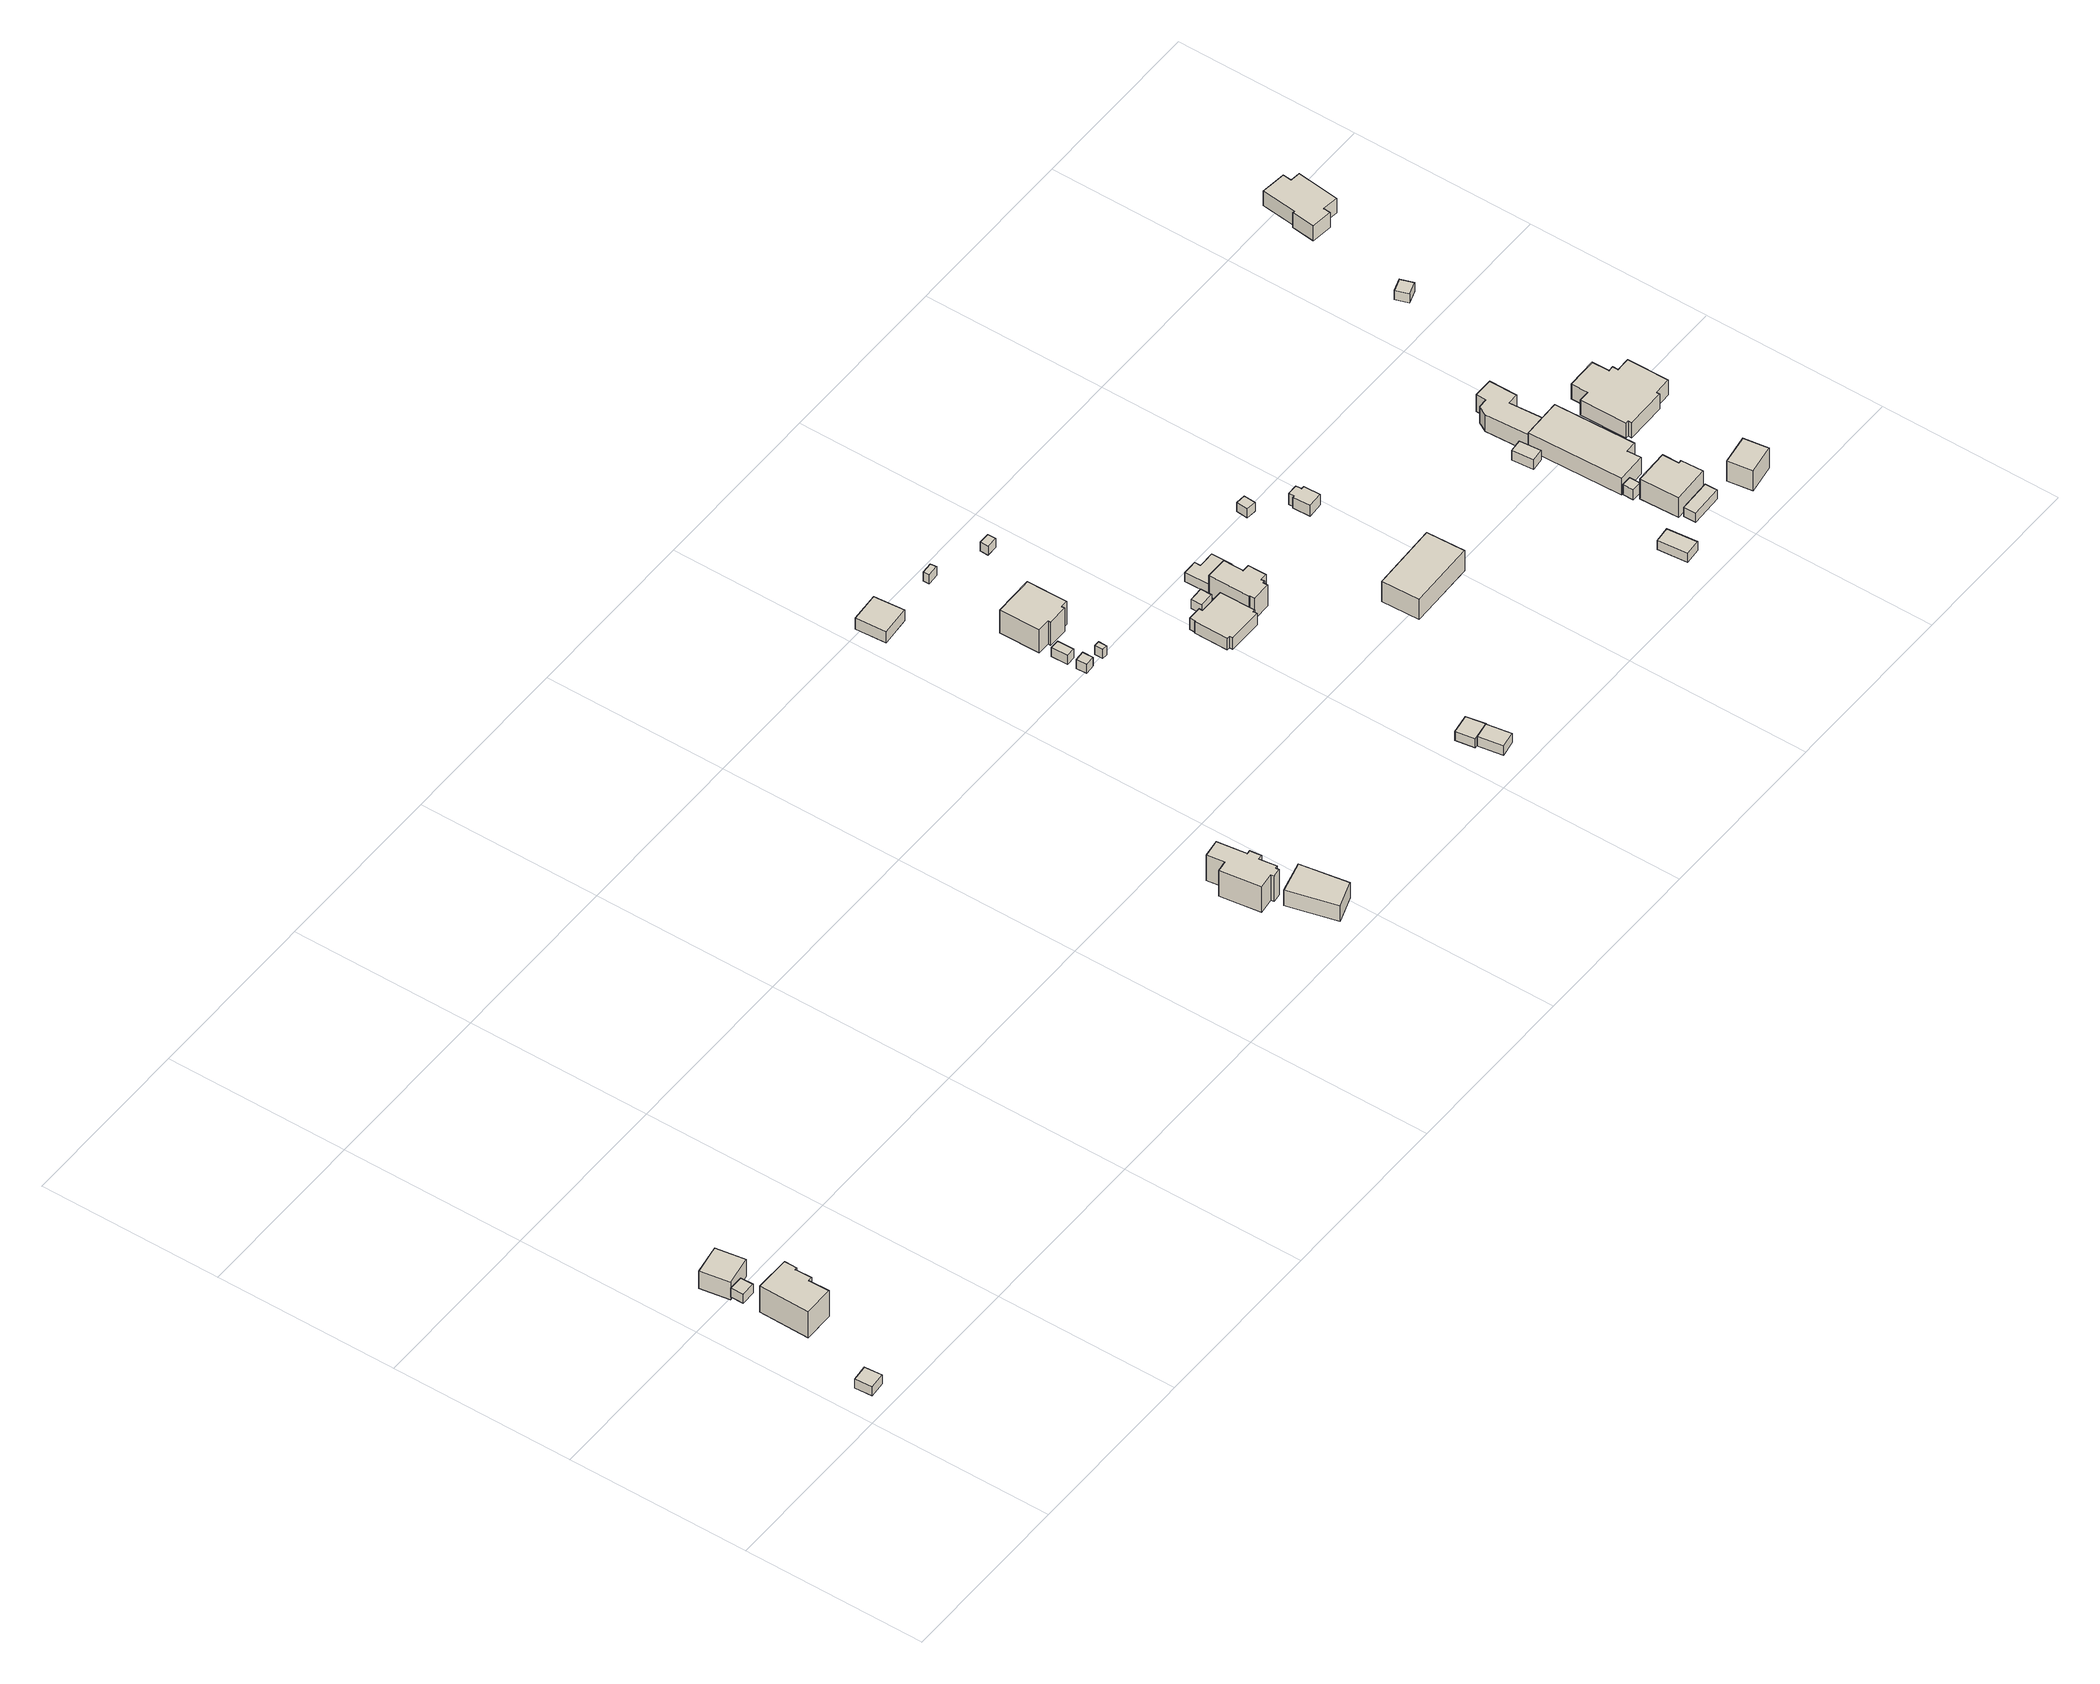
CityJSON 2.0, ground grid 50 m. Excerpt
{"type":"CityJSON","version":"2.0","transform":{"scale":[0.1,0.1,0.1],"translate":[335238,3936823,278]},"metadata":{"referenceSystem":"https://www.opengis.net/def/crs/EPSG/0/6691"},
"CityObjects":{
"building1":{"type":"Building","attributes":{"BuildingIDAttribute.prefecture":"14","BuildingIDAttribute.city":"14151","BuildingDetailAttribute.surveyYear":2015,"BuildingLandSlideRiskAttribute.description":"1","BuildingLandSlideRiskAttribute.areaType":"1"},"geometry":[{"type":"Solid","lod":"1","boundaries":[[[[0,1,2,3]],[[2,4,5,3]],[[1,6,4,2]],[[0,7,6,1]],[[3,5,7,0]],[[4,6,7,5]]]]}]},
"building2":{"type":"Building","attributes":{"usage":"411","measuredHeight":10.2,"storeysAboveGround":2,"BuildingIDAttribute.prefecture":"14","BuildingIDAttribute.city":"14151","BuildingDetailAttribute.totalFloorArea":211.22,"BuildingDetailAttribute.buildingFootprintArea":105.61,"BuildingDetailAttribute.buildingStructureType":"601","BuildingDetailAttribute.buildingStructureOrgType":"1","BuildingDetailAttribute.orgUsage":"10","BuildingDetailAttribute.surveyYear":2015,"BuildingLandSlideRiskAttribute.description":"1","BuildingLandSlideRiskAttribute.areaType":"1"},"geometry":[{"type":"Solid","lod":"1","boundaries":[[[[8,9,10,11,12,13,14,15]],[[14,16,17,15]],[[13,18,16,14]],[[12,19,18,13]],[[11,20,19,12]],[[10,21,20,11]],[[9,22,21,10]],[[8,23,22,9]],[[15,17,23,8]],[[16,18,19,20,21,22,23,17]]]]}]},
"building3":{"type":"Building","attributes":{"BuildingIDAttribute.prefecture":"14","BuildingIDAttribute.city":"14151","BuildingDetailAttribute.surveyYear":2015},"geometry":[{"type":"Solid","lod":"1","boundaries":[[[[24,25,26,27]],[[26,28,29,27]],[[25,30,28,26]],[[24,31,30,25]],[[27,29,31,24]],[[28,30,31,29]]]]}]},
"building4":{"type":"Building","attributes":{"usage":"411","measuredHeight":6.6,"storeysAboveGround":2,"BuildingIDAttribute.prefecture":"14","BuildingIDAttribute.city":"14151","BuildingDetailAttribute.totalFloorArea":107.85,"BuildingDetailAttribute.buildingFootprintArea":53.93,"BuildingDetailAttribute.buildingStructureType":"601","BuildingDetailAttribute.buildingStructureOrgType":"1","BuildingDetailAttribute.orgUsage":"10","BuildingDetailAttribute.surveyYear":2015},"geometry":[{"type":"Solid","lod":"1","boundaries":[[[[32,33,34,35]],[[34,36,37,35]],[[33,38,36,34]],[[32,39,38,33]],[[35,37,39,32]],[[36,38,39,37]]]]}]},
"building5":{"type":"Building","attributes":{"usage":"411","measuredHeight":5.8,"storeysAboveGround":1,"BuildingIDAttribute.prefecture":"14","BuildingIDAttribute.city":"14151","BuildingDetailAttribute.totalFloorArea":91.25,"BuildingDetailAttribute.buildingFootprintArea":91.25,"BuildingDetailAttribute.buildingStructureType":"601","BuildingDetailAttribute.buildingStructureOrgType":"1","BuildingDetailAttribute.orgUsage":"10","BuildingDetailAttribute.surveyYear":2015,"BuildingLandSlideRiskAttribute.description":"1","BuildingLandSlideRiskAttribute.areaType":"1"},"geometry":[{"type":"Solid","lod":"1","boundaries":[[[[40,41,42,43]],[[42,44,45,43]],[[41,46,44,42]],[[40,47,46,41]],[[43,45,47,40]],[[44,46,47,45]]]]}]},
"building6":{"type":"Building","attributes":{"usage":"411","measuredHeight":10.5,"storeysAboveGround":1,"BuildingIDAttribute.prefecture":"14","BuildingIDAttribute.city":"14151","BuildingDetailAttribute.totalFloorArea":98.86,"BuildingDetailAttribute.buildingFootprintArea":98.86,"BuildingDetailAttribute.buildingStructureType":"601","BuildingDetailAttribute.buildingStructureOrgType":"1","BuildingDetailAttribute.orgUsage":"10","BuildingDetailAttribute.surveyYear":2015,"BuildingLandSlideRiskAttribute.description":"1","BuildingLandSlideRiskAttribute.areaType":"1"},"geometry":[{"type":"Solid","lod":"1","boundaries":[[[[48,49,50,51,52,53,54,55,56,57,58,59,60,61]],[[60,62,63,61]],[[59,64,62,60]],[[58,65,64,59]],[[57,66,65,58]],[[56,67,66,57]],[[55,68,67,56]],[[54,69,68,55]],[[53,70,69,54]],[[52,71,70,53]],[[51,72,71,52]],[[50,73,72,51]],[[49,74,73,50]],[[48,75,74,49]],[[61,63,75,48]],[[62,64,65,66,67,68,69,70,71,72,73,74,75,63]]]]}]},
"building7":{"type":"Building","attributes":{"usage":"411","measuredHeight":4.3,"storeysAboveGround":1,"BuildingIDAttribute.prefecture":"14","BuildingIDAttribute.city":"14151","BuildingDetailAttribute.totalFloorArea":57.65,"BuildingDetailAttribute.buildingFootprintArea":57.65,"BuildingDetailAttribute.buildingStructureType":"601","BuildingDetailAttribute.buildingStructureOrgType":"1","BuildingDetailAttribute.orgUsage":"10","BuildingDetailAttribute.surveyYear":2015},"geometry":[{"type":"Solid","lod":"1","boundaries":[[[[76,77,78,79]],[[78,80,81,79]],[[77,82,80,78]],[[76,83,82,77]],[[79,81,83,76]],[[80,82,83,81]]]]}]},
"building8":{"type":"Building","attributes":{"BuildingIDAttribute.prefecture":"14","BuildingIDAttribute.city":"14151","BuildingDetailAttribute.surveyYear":2015},"geometry":[{"type":"Solid","lod":"1","boundaries":[[[[84,85,86,87]],[[86,88,89,87]],[[85,90,88,86]],[[84,91,90,85]],[[87,89,91,84]],[[88,90,91,89]]]]}]},
"building9":{"type":"Building","attributes":{"usage":"411","storeysAboveGround":2,"BuildingIDAttribute.prefecture":"14","BuildingIDAttribute.city":"14151","BuildingDetailAttribute.totalFloorArea":19.15,"BuildingDetailAttribute.buildingFootprintArea":9.57,"BuildingDetailAttribute.buildingStructureType":"601","BuildingDetailAttribute.buildingStructureOrgType":"1","BuildingDetailAttribute.orgUsage":"10","BuildingDetailAttribute.surveyYear":2015},"geometry":[{"type":"Solid","lod":"1","boundaries":[[[[92,93,94,95]],[[94,96,97,95]],[[93,98,96,94]],[[92,99,98,93]],[[95,97,99,92]],[[96,98,99,97]]]]}]},
"building10":{"type":"Building","attributes":{"usage":"411","measuredHeight":3.9,"storeysAboveGround":1,"BuildingIDAttribute.prefecture":"14","BuildingIDAttribute.city":"14151","BuildingDetailAttribute.totalFloorArea":55.28,"BuildingDetailAttribute.buildingFootprintArea":55.28,"BuildingDetailAttribute.buildingStructureType":"610","BuildingDetailAttribute.buildingStructureOrgType":"2","BuildingDetailAttribute.orgUsage":"10","BuildingDetailAttribute.surveyYear":2015},"geometry":[{"type":"Solid","lod":"1","boundaries":[[[[100,101,102,103]],[[102,104,105,103]],[[101,106,104,102]],[[100,107,106,101]],[[103,105,107,100]],[[104,106,107,105]]]]}]},
"building11":{"type":"Building","attributes":{"BuildingIDAttribute.prefecture":"14","BuildingIDAttribute.city":"14151","BuildingDetailAttribute.surveyYear":2015},"geometry":[{"type":"Solid","lod":"1","boundaries":[[[[108,109,110,111]],[[110,112,113,111]],[[109,114,112,110]],[[108,115,114,109]],[[111,113,115,108]],[[112,114,115,113]]]]}]},
"building12":{"type":"Building","attributes":{"BuildingIDAttribute.prefecture":"14","BuildingIDAttribute.city":"14151","BuildingDetailAttribute.surveyYear":2015},"geometry":[{"type":"Solid","lod":"1","boundaries":[[[[116,117,118,119]],[[118,120,121,119]],[[117,122,120,118]],[[116,123,122,117]],[[119,121,123,116]],[[120,122,123,121]]]]}]},
"building13":{"type":"Building","attributes":{"usage":"411","measuredHeight":8.5,"storeysAboveGround":2,"BuildingIDAttribute.prefecture":"14","BuildingIDAttribute.city":"14151","BuildingDetailAttribute.totalFloorArea":179.88,"BuildingDetailAttribute.buildingFootprintArea":89.94,"BuildingDetailAttribute.buildingStructureType":"601","BuildingDetailAttribute.buildingStructureOrgType":"1","BuildingDetailAttribute.orgUsage":"10","BuildingDetailAttribute.surveyYear":2015},"geometry":[{"type":"Solid","lod":"1","boundaries":[[[[124,125,126,127,128,129,130,131]],[[130,132,133,131]],[[129,134,132,130]],[[128,135,134,129]],[[127,136,135,128]],[[126,137,136,127]],[[125,138,137,126]],[[124,139,138,125]],[[131,133,139,124]],[[132,134,135,136,137,138,139,133]]]]}]},
"building14":{"type":"Building","attributes":{"BuildingIDAttribute.prefecture":"14","BuildingIDAttribute.city":"14151","BuildingDetailAttribute.surveyYear":2015},"geometry":[{"type":"Solid","lod":"1","boundaries":[[[[140,141,142,143]],[[142,144,145,143]],[[141,146,144,142]],[[140,147,146,141]],[[143,145,147,140]],[[144,146,147,145]]]]}]},
"building15":{"type":"Building","attributes":{"usage":"411","measuredHeight":5.8,"storeysAboveGround":2,"BuildingIDAttribute.prefecture":"14","BuildingIDAttribute.city":"14151","BuildingDetailAttribute.totalFloorArea":171.22,"BuildingDetailAttribute.buildingFootprintArea":85.61,"BuildingDetailAttribute.buildingStructureType":"601","BuildingDetailAttribute.buildingStructureOrgType":"1","BuildingDetailAttribute.orgUsage":"10","BuildingDetailAttribute.surveyYear":2015},"geometry":[{"type":"Solid","lod":"1","boundaries":[[[[148,149,150,151,152,153,154,155,156,157,158,159]],[[158,160,161,159]],[[157,162,160,158]],[[156,163,162,157]],[[155,164,163,156]],[[154,165,164,155]],[[153,166,165,154]],[[152,167,166,153]],[[151,168,167,152]],[[150,169,168,151]],[[149,170,169,150]],[[148,171,170,149]],[[159,161,171,148]],[[160,162,163,164,165,166,167,168,169,170,171,161]]]]}]},
"building16":{"type":"Building","attributes":{"BuildingIDAttribute.prefecture":"14","BuildingIDAttribute.city":"14151","BuildingDetailAttribute.surveyYear":2015},"geometry":[{"type":"Solid","lod":"1","boundaries":[[[[172,173,174,175]],[[174,176,177,175]],[[173,178,176,174]],[[172,179,178,173]],[[175,177,179,172]],[[176,178,179,177]]]]}]},
"building17":{"type":"Building","attributes":{"BuildingIDAttribute.prefecture":"14","BuildingIDAttribute.city":"14151","BuildingDetailAttribute.surveyYear":2015},"geometry":[{"type":"Solid","lod":"1","boundaries":[[[[180,181,182,183]],[[182,184,185,183]],[[181,186,184,182]],[[180,187,186,181]],[[183,185,187,180]],[[184,186,187,185]]]]}]},
"building18":{"type":"Building","attributes":{"usage":"411","measuredHeight":7.6,"storeysAboveGround":2,"BuildingIDAttribute.prefecture":"14","BuildingIDAttribute.city":"14151","BuildingDetailAttribute.totalFloorArea":120.46,"BuildingDetailAttribute.buildingFootprintArea":60.23,"BuildingDetailAttribute.buildingStructureType":"601","BuildingDetailAttribute.buildingStructureOrgType":"1","BuildingDetailAttribute.orgUsage":"10","BuildingDetailAttribute.surveyYear":2015},"geometry":[{"type":"Solid","lod":"1","boundaries":[[[[188,189,190,191,192,193,194,195,196,197,198,199]],[[198,200,201,199]],[[197,202,200,198]],[[196,203,202,197]],[[195,204,203,196]],[[194,205,204,195]],[[193,206,205,194]],[[192,207,206,193]],[[191,208,207,192]],[[190,209,208,191]],[[189,210,209,190]],[[188,211,210,189]],[[199,201,211,188]],[[200,202,203,204,205,206,207,208,209,210,211,201]]]]}]},
"building19":{"type":"Building","attributes":{"BuildingIDAttribute.prefecture":"14","BuildingIDAttribute.city":"14151","BuildingDetailAttribute.surveyYear":2015},"geometry":[{"type":"Solid","lod":"1","boundaries":[[[[212,213,214,215,216,217]],[[216,218,219,217]],[[215,220,218,216]],[[214,221,220,215]],[[213,222,221,214]],[[212,223,222,213]],[[217,219,223,212]],[[218,220,221,222,223,219]]]]}]},
"building20":{"type":"Building","attributes":{"usage":"411","measuredHeight":9.4,"storeysAboveGround":2,"BuildingIDAttribute.prefecture":"14","BuildingIDAttribute.city":"14151","BuildingDetailAttribute.totalFloorArea":275.46,"BuildingDetailAttribute.buildingFootprintArea":137.73,"BuildingDetailAttribute.buildingStructureType":"601","BuildingDetailAttribute.buildingStructureOrgType":"1","BuildingDetailAttribute.orgUsage":"10","BuildingDetailAttribute.surveyYear":2015},"geometry":[{"type":"Solid","lod":"1","boundaries":[[[[224,225,226,227]],[[226,228,229,227]],[[225,230,228,226]],[[224,231,230,225]],[[227,229,231,224]],[[228,230,231,229]]]]}]},
"building21":{"type":"Building","attributes":{"BuildingIDAttribute.prefecture":"14","BuildingIDAttribute.city":"14151","BuildingDetailAttribute.surveyYear":2015},"geometry":[{"type":"Solid","lod":"1","boundaries":[[[[232,233,234,235]],[[234,236,237,235]],[[233,238,236,234]],[[232,239,238,233]],[[235,237,239,232]],[[236,238,239,237]]]]}]},
"building22":{"type":"Building","attributes":{"usage":"451","measuredHeight":4,"storeysAboveGround":1,"BuildingIDAttribute.prefecture":"14","BuildingIDAttribute.city":"14151","BuildingDetailAttribute.totalFloorArea":19.59,"BuildingDetailAttribute.buildingFootprintArea":19.59,"BuildingDetailAttribute.buildingStructureType":"601","BuildingDetailAttribute.buildingStructureOrgType":"1","BuildingDetailAttribute.orgUsage":"200","BuildingDetailAttribute.surveyYear":2015},"geometry":[{"type":"Solid","lod":"1","boundaries":[[[[240,241,242,243,244,245,246,247]],[[246,248,249,247]],[[245,250,248,246]],[[244,251,250,245]],[[243,252,251,244]],[[242,253,252,243]],[[241,254,253,242]],[[240,255,254,241]],[[247,249,255,240]],[[248,250,251,252,253,254,255,249]]]]}]},
"building23":{"type":"Building","attributes":{"BuildingIDAttribute.prefecture":"14","BuildingIDAttribute.city":"14151","BuildingDetailAttribute.surveyYear":2015},"geometry":[{"type":"Solid","lod":"1","boundaries":[[[[256,257,258,259]],[[258,260,261,259]],[[257,262,260,258]],[[256,263,262,257]],[[259,261,263,256]],[[260,262,263,261]]]]}]},
"building24":{"type":"Building","attributes":{"measuredHeight":3.6,"BuildingIDAttribute.prefecture":"14","BuildingIDAttribute.city":"14151","BuildingDetailAttribute.surveyYear":2015},"geometry":[{"type":"Solid","lod":"1","boundaries":[[[[264,265,266,267]],[[266,268,269,267]],[[265,270,268,266]],[[264,271,270,265]],[[267,269,271,264]],[[268,270,271,269]]]]}]},
"building25":{"type":"Building","attributes":{"usage":"411","storeysAboveGround":2,"BuildingIDAttribute.prefecture":"14","BuildingIDAttribute.city":"14151","BuildingDetailAttribute.totalFloorArea":51.91,"BuildingDetailAttribute.buildingFootprintArea":25.96,"BuildingDetailAttribute.buildingStructureType":"601","BuildingDetailAttribute.buildingStructureOrgType":"1","BuildingDetailAttribute.orgUsage":"10","BuildingDetailAttribute.surveyYear":2015},"geometry":[{"type":"Solid","lod":"1","boundaries":[[[[272,273,274,275]],[[274,276,277,275]],[[273,278,276,274]],[[272,279,278,273]],[[275,277,279,272]],[[276,278,279,277]]]]}]},
"building26":{"type":"Building","attributes":{"usage":"411","measuredHeight":8.5,"storeysAboveGround":2,"BuildingIDAttribute.prefecture":"14","BuildingIDAttribute.city":"14151","BuildingDetailAttribute.totalFloorArea":149.57,"BuildingDetailAttribute.buildingFootprintArea":74.78,"BuildingDetailAttribute.buildingStructureType":"601","BuildingDetailAttribute.buildingStructureOrgType":"1","BuildingDetailAttribute.orgUsage":"10","BuildingDetailAttribute.surveyYear":2015},"geometry":[{"type":"Solid","lod":"1","boundaries":[[[[280,281,282,283,284,285]],[[284,286,287,285]],[[283,288,286,284]],[[282,289,288,283]],[[281,290,289,282]],[[280,291,290,281]],[[285,287,291,280]],[[286,288,289,290,291,287]]]]}]},
"building27":{"type":"Building","attributes":{"measuredHeight":3.8,"BuildingIDAttribute.prefecture":"14","BuildingIDAttribute.city":"14151","BuildingDetailAttribute.surveyYear":2015},"geometry":[{"type":"Solid","lod":"1","boundaries":[[[[292,293,294,295]],[[294,296,297,295]],[[293,298,296,294]],[[292,299,298,293]],[[295,297,299,292]],[[296,298,299,297]]]]}]},
"building28":{"type":"Building","attributes":{"usage":"401","measuredHeight":8.9,"storeysAboveGround":2,"BuildingIDAttribute.prefecture":"14","BuildingIDAttribute.city":"14151","BuildingDetailAttribute.totalFloorArea":385.43,"BuildingDetailAttribute.buildingFootprintArea":192.71,"BuildingDetailAttribute.buildingStructureType":"601","BuildingDetailAttribute.buildingStructureOrgType":"1","BuildingDetailAttribute.orgUsage":"61","BuildingDetailAttribute.surveyYear":2015},"geometry":[{"type":"Solid","lod":"1","boundaries":[[[[300,301,302,303,304,305]],[[304,306,307,305]],[[303,308,306,304]],[[302,309,308,303]],[[301,310,309,302]],[[300,311,310,301]],[[305,307,311,300]],[[306,308,309,310,311,307]]]]}]},
"building29":{"type":"Building","attributes":{"usage":"401","measuredHeight":7.9,"storeysAboveGround":2,"BuildingIDAttribute.prefecture":"14","BuildingIDAttribute.city":"14151","BuildingDetailAttribute.totalFloorArea":196.9,"BuildingDetailAttribute.buildingFootprintArea":98.45,"BuildingDetailAttribute.buildingStructureType":"601","BuildingDetailAttribute.buildingStructureOrgType":"1","BuildingDetailAttribute.orgUsage":"61","BuildingDetailAttribute.surveyYear":2015},"geometry":[{"type":"Solid","lod":"1","boundaries":[[[[312,313,314,315,316,317,318,319,320]],[[319,321,322,320]],[[318,323,321,319]],[[317,324,323,318]],[[316,325,324,317]],[[315,326,325,316]],[[314,327,326,315]],[[313,328,327,314]],[[312,329,328,313]],[[320,322,329,312]],[[321,323,324,325,326,327,328,329,322]]]]}]},
"building30":{"type":"Building","attributes":{"usage":"415","measuredHeight":7.2,"storeysAboveGround":2,"BuildingIDAttribute.prefecture":"14","BuildingIDAttribute.city":"14151","BuildingDetailAttribute.totalFloorArea":214.67,"BuildingDetailAttribute.buildingFootprintArea":107.33,"BuildingDetailAttribute.buildingStructureType":"601","BuildingDetailAttribute.buildingStructureOrgType":"1","BuildingDetailAttribute.orgUsage":"50","BuildingDetailAttribute.surveyYear":2015},"geometry":[{"type":"Solid","lod":"1","boundaries":[[[[330,331,332,333]],[[332,334,335,333]],[[331,336,334,332]],[[330,337,336,331]],[[333,335,337,330]],[[334,336,337,335]]]]}]},
"building31":{"type":"Building","attributes":{"usage":"415","measuredHeight":7,"storeysAboveGround":2,"BuildingIDAttribute.prefecture":"14","BuildingIDAttribute.city":"14151","BuildingDetailAttribute.totalFloorArea":290.13,"BuildingDetailAttribute.buildingFootprintArea":145.07,"BuildingDetailAttribute.buildingStructureType":"601","BuildingDetailAttribute.buildingStructureOrgType":"1","BuildingDetailAttribute.orgUsage":"50","BuildingDetailAttribute.surveyYear":2015},"geometry":[{"type":"Solid","lod":"1","boundaries":[[[[338,339,340,341,342,343,344,345,346,347,348,349,350,351]],[[350,352,353,351]],[[349,354,352,350]],[[348,355,354,349]],[[347,356,355,348]],[[346,357,356,347]],[[345,358,357,346]],[[344,359,358,345]],[[343,360,359,344]],[[342,361,360,343]],[[341,362,361,342]],[[340,363,362,341]],[[339,364,363,340]],[[338,365,364,339]],[[351,353,365,338]],[[352,354,355,356,357,358,359,360,361,362,363,364,365,353]]]]}]},
"building32":{"type":"Building","attributes":{"BuildingIDAttribute.prefecture":"14","BuildingIDAttribute.city":"14151","BuildingDetailAttribute.surveyYear":2015},"geometry":[{"type":"Solid","lod":"1","boundaries":[[[[366,367,368,369]],[[368,370,371,369]],[[367,372,370,368]],[[366,373,372,367]],[[369,371,373,366]],[[370,372,373,371]]]]}]},
"building33":{"type":"Building","attributes":{"usage":"411","measuredHeight":6.5,"storeysAboveGround":1,"BuildingIDAttribute.prefecture":"14","BuildingIDAttribute.city":"14151","BuildingDetailAttribute.totalFloorArea":115.79,"BuildingDetailAttribute.buildingFootprintArea":115.79,"BuildingDetailAttribute.buildingStructureType":"601","BuildingDetailAttribute.buildingStructureOrgType":"1","BuildingDetailAttribute.orgUsage":"10","BuildingDetailAttribute.surveyYear":2015},"geometry":[{"type":"Solid","lod":"1","boundaries":[[[[374,375,376,377,378,379,380,381,382,383]],[[382,384,385,383]],[[381,386,384,382]],[[380,387,386,381]],[[379,388,387,380]],[[378,389,388,379]],[[377,390,389,378]],[[376,391,390,377]],[[375,392,391,376]],[[374,393,392,375]],[[383,385,393,374]],[[384,386,387,388,389,390,391,392,393,385]]]]}]}
},
"vertices":[
[52,59,82],[56,11,82],[11,7,82],[7,55,82],[11,7,112],[7,55,112],[56,11,112],[52,59,112],
[113,401,36],[211,400,36],[211,365,36],[205,365,36],[206,319,36],[194,319,36],[195,262,36],[111,261,36],[195,262,122],[111,261,122],[194,319,122],[206,319,122],[205,365,122],[211,365,122],[211,400,122],[113,401,122],
[153,483,35],[154,448,35],[114,448,35],[114,483,35],[114,448,65],[114,483,65],[154,448,65],[153,483,65],
[201,592,2],[214,511,2],[132,497,2],[119,578,2],[132,497,59],[119,578,59],[214,511,59],[201,592,59],
[1956,45,70],[1882,20,70],[1847,155,70],[1935,177,70],[1847,155,122],[1935,177,122],[1882,20,122],[1956,45,122],
[1818,320,26],[1849,324,26],[1842,372,26],[1891,379,26],[1902,298,26],[1912,299,26],[1916,268,26],[1903,267,26],[1910,219,26],[1902,218,26],[1903,208,26],[1879,205,26],[1878,214,26],[1834,208,26],[1878,214,111],[1834,208,111],[1879,205,111],[1903,208,111],[1902,218,111],[1910,219,111],[1903,267,111],[1916,268,111],[1912,299,111],[1902,298,111],[1891,379,111],[1842,372,111],[1849,324,111],[1818,320,111],
[2112,1511,15],[2119,1428,15],[2037,1421,15],[2031,1505,15],[2037,1421,52],[2031,1505,52],[2119,1428,52],[2112,1511,52],
[2210,975,38],[2208,1004,38],[2236,1006,38],[2237,977,38],[2236,1006,68],[2237,977,68],[2208,1004,68],[2210,975,68],
[2207,1074,37],[2232,1074,37],[2233,1029,37],[2208,1028,37],[2233,1029,67],[2208,1028,67],[2232,1074,67],[2207,1074,67],
[2515,85,79],[2560,93,79],[2571,25,79],[2526,18,79],[2571,25,110],[2526,18,110],[2560,93,110],[2515,85,110],
[2510,87,76],[2502,139,76],[2555,147,76],[2564,95,76],[2555,147,106],[2564,95,106],[2502,139,106],[2510,87,106],
[2269,972,39],[2269,995,39],[2284,995,39],[2284,972,39],[2284,995,69],[2284,972,69],[2269,995,69],[2269,972,69],
[2205,1219,29],[2316,1220,29],[2317,1109,29],[2297,1109,29],[2297,1100,29],[2241,1100,29],[2241,1107,29],[2206,1107,29],[2241,1107,106],[2206,1107,106],[2241,1100,106],[2297,1100,106],[2297,1109,106],[2317,1109,106],[2316,1220,106],[2205,1219,106],
[2277,1468,17],[2278,1451,17],[2247,1449,17],[2246,1466,17],[2247,1449,47],[2246,1466,47],[2278,1451,47],[2277,1468,47],
[2455,752,44],[2455,845,44],[2458,845,44],[2458,861,44],[2495,861,44],[2495,851,44],[2566,851,44],[2567,754,44],[2561,754,44],[2561,743,44],[2464,743,44],[2464,752,44],[2464,743,82],[2464,752,82],[2561,743,82],[2561,754,82],[2567,754,82],[2566,851,82],[2495,851,82],[2495,861,82],[2458,861,82],[2458,845,82],[2455,845,82],[2455,752,82],
[2552,897,47],[2552,866,47],[2512,866,47],[2512,896,47],[2512,866,77],[2512,896,77],[2552,866,77],[2552,897,77],
[2428,1413,21],[2428,1390,21],[2397,1390,21],[2398,1413,21],[2397,1390,51],[2398,1413,51],[2428,1390,51],[2428,1413,51],
[2569,771,45],[2569,886,45],[2628,886,45],[2628,831,45],[2648,831,45],[2648,780,45],[2629,780,45],[2629,771,45],[2623,771,45],[2623,757,45],[2571,757,45],[2571,771,45],[2571,757,115],[2571,771,115],[2623,757,115],[2623,771,115],[2629,771,115],[2629,780,115],[2648,780,115],[2648,831,115],[2628,831,115],[2628,886,115],[2569,886,115],[2569,771,115],
[2621,964,37],[2621,947,37],[2666,948,37],[2667,891,37],[2583,889,37],[2581,963,37],[2583,889,67],[2581,963,67],[2667,891,67],[2666,948,67],[2621,947,67],[2621,964,67],
[2970,555,52],[2974,450,52],[2786,444,52],[2782,548,52],[2786,444,120],[2782,548,120],[2974,450,120],[2970,555,120],
[2834,997,36],[2861,995,36],[2859,963,36],[2831,965,36],[2859,963,66],[2831,965,66],[2861,995,66],[2834,997,66],
[2918,898,36],[2923,898,36],[2922,913,36],[2952,914,36],[2953,898,36],[2961,898,36],[2963,852,36],[2920,850,36],[2963,852,72],[2920,850,72],[2961,898,72],[2953,898,72],[2952,914,72],[2922,913,72],[2923,898,72],[2918,898,72],
[3274,118,71],[3317,122,71],[3325,40,71],[3281,36,71],[3325,40,101],[3281,36,101],[3317,122,101],[3274,118,101],
[3378,290,61],[3405,290,61],[3405,260,61],[3378,260,61],[3405,260,95],[3378,260,95],[3405,290,95],[3378,290,95],
[3395,130,71],[3485,133,71],[3486,99,71],[3396,96,71],[3486,99,101],[3396,96,101],[3485,133,101],[3395,130,101],
[3388,249,63],[3482,252,63],[3483,206,63],[3492,207,63],[3495,145,63],[3392,141,63],[3495,145,129],[3392,141,129],[3492,207,129],[3483,206,129],[3482,252,129],[3388,249,129],
[3326,569,50],[3361,572,50],[3366,513,50],[3331,510,50],[3366,513,83],[3331,510,83],[3361,572,83],[3326,569,83],
[3377,559,48],[3487,562,48],[3494,340,48],[3464,339,48],[3466,301,48],[3385,299,48],[3466,301,104],[3385,299,104],[3464,339,104],[3494,340,104],[3487,562,104],[3377,559,104],
[3378,561,40],[3373,677,40],[3387,703,40],[3411,704,40],[3413,732,40],[3466,732,40],[3466,655,40],[3436,655,40],[3442,563,40],[3436,655,96],[3442,563,96],[3466,655,96],[3466,732,96],[3413,732,96],[3411,704,96],[3387,703,96],[3373,677,96],[3378,561,96],
[3633,132,62],[3643,64,62],[3562,52,62],[3552,120,62],[3562,52,129],[3552,120,129],[3643,64,129],[3633,132,129],
[3540,527,45],[3570,527,45],[3570,574,45],[3654,575,45],[3655,528,45],[3670,529,45],[3670,513,45],[3709,514,45],[3710,399,45],[3662,398,45],[3662,389,45],[3549,387,45],[3549,398,45],[3541,398,45],[3549,398,95],[3541,398,95],[3549,387,95],[3662,389,95],[3662,398,95],[3710,399,95],[3709,514,95],[3670,513,95],[3670,529,95],[3655,528,95],[3654,575,95],[3570,574,95],[3570,527,95],[3540,527,95],
[3641,1114,25],[3653,1079,25],[3616,1067,25],[3605,1102,25],[3616,1067,55],[3605,1102,55],[3653,1079,55],[3641,1114,55],
[3753,1502,6],[3781,1499,6],[3767,1382,6],[3723,1387,6],[3721,1367,6],[3663,1374,6],[3670,1438,6],[3676,1437,6],[3687,1534,6],[3756,1526,6],[3687,1534,55],[3756,1526,55],[3676,1437,55],[3670,1438,55],[3663,1374,55],[3721,1367,55],[3723,1387,55],[3767,1382,55],[3781,1499,55],[3753,1502,55]
]}
